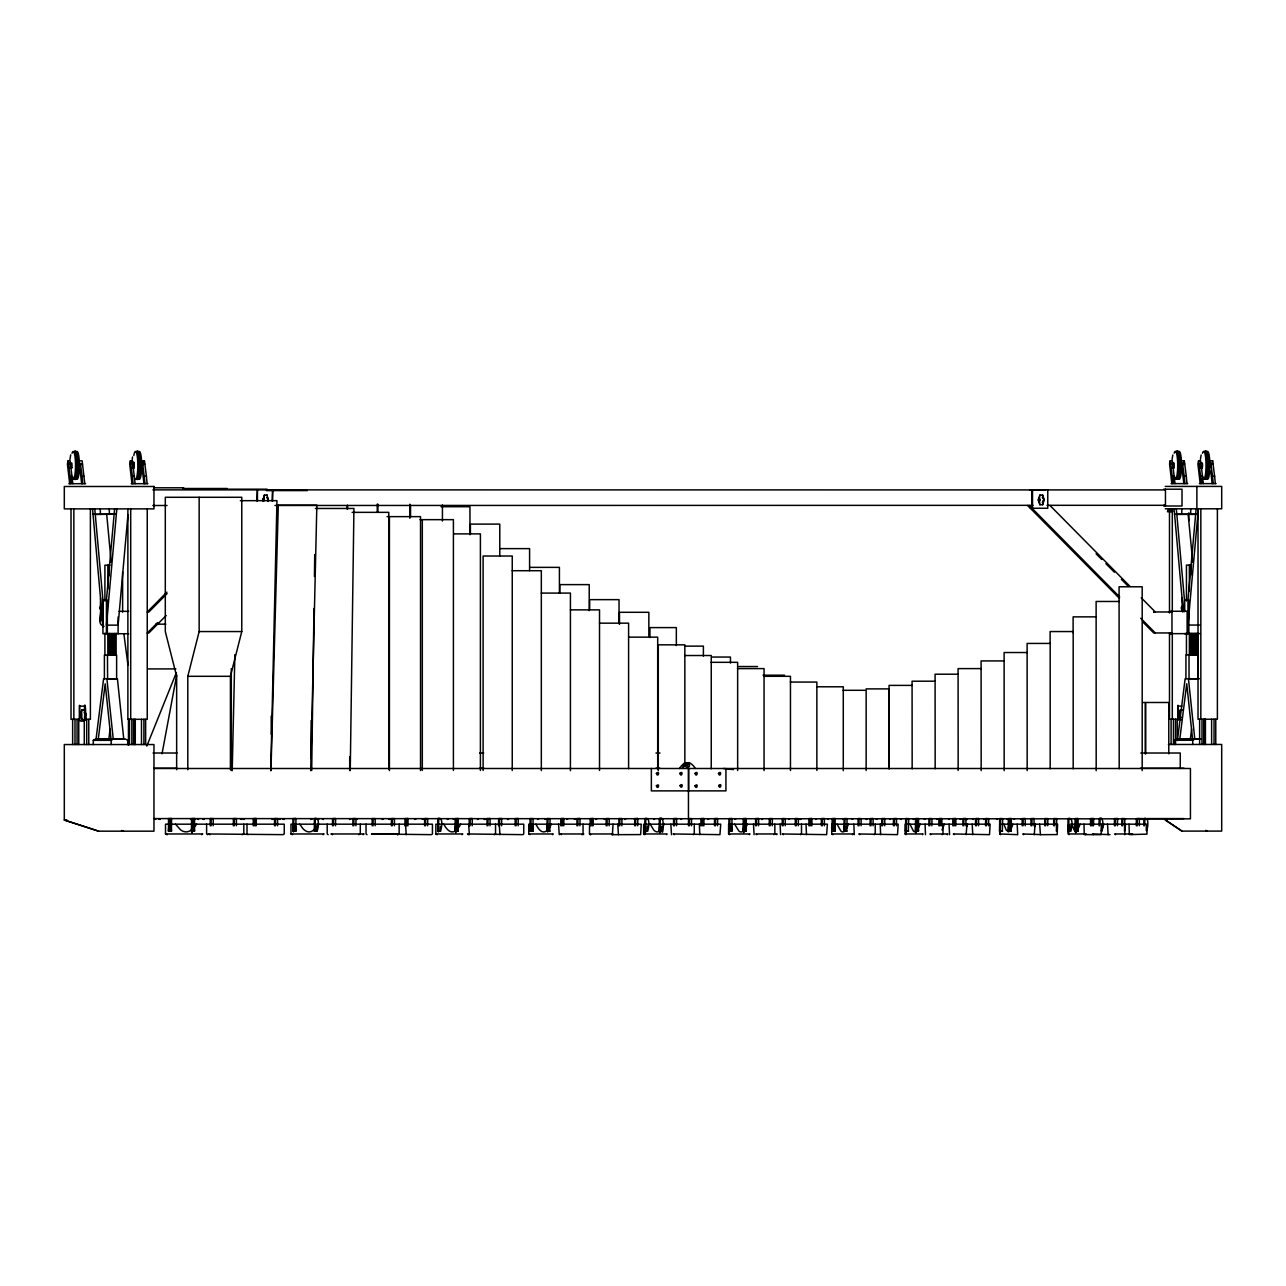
<?xml version="1.0" encoding="UTF-8"?>
<svg xmlns="http://www.w3.org/2000/svg" width="1286" height="1286" viewBox="0 0 1286 1286"><rect width="100%" height="100%" fill="white"/><g stroke="black" fill="none" stroke-linecap="round" stroke-linejoin="round"><path stroke-width="1.5" d="M1167.913 511.603C1165.904 508.838 1174.279 508.838 1172.269 511.603M1169.521 511.603L1169.521 510.204M1170.549 511.603L1170.549 510.204M171.456 831.174L168.45 831.158L168.546 818.571L169.479 818.571L171.552 818.587L171.456 831.174L171.038 825.58L170.524 831.174L170.62 818.587L171.536 818.587M169.479 818.571L169.382 831.158L168.948 825.564L168.45 831.158M194.491 831.174L191.485 831.158L191.582 818.571L192.514 818.571L194.604 818.587L194.491 831.174L194.073 825.58L193.559 831.174L193.656 818.587L194.572 818.587M192.514 818.571C191.421 854.049 192.948 809.071 191.485 831.158M210.181 825.773L210.229 818.571L211.161 818.571L213.251 818.587L213.187 825.773M211.113 825.757L211.161 818.571M233.361 825.773L233.409 818.571L234.357 818.571L236.431 818.587L236.367 825.773M234.293 825.757L234.357 818.571M253.229 825.773L253.294 818.571L254.226 818.571L256.3 818.587L256.252 825.773M254.162 825.757L254.226 818.571M255.303 825.789L255.367 818.587L256.284 818.587M274.529 825.773L274.593 818.571L275.526 818.571L277.599 818.587L277.551 825.773M275.461 825.757L275.526 818.571M295.844 831.174L292.822 831.158L292.935 818.571L295.941 818.587L295.844 831.174L295.426 825.58L294.912 831.174M293.867 818.571C292.87 851.525 294.237 810.566 292.822 831.158M316.404 831.174L314.331 831.158L314.427 818.571C322.545 815.71 315.536 840.626 317.015 825.773M317.337 831.174L314.99 831.158L314.893 825.612L314.331 831.158M315.359 818.571L314.99 831.158M332.511 825.773L332.56 818.571L333.508 818.571L335.582 818.587L335.517 825.773M333.444 825.757L333.508 818.571M352.878 825.773L352.943 818.571L353.875 818.571L355.949 818.587L355.9 825.773M353.827 825.757L353.875 818.571M372.152 825.773L372.201 818.571L373.149 818.571L375.223 818.587L375.158 825.773M373.085 825.757L373.149 818.571M391.394 825.773L391.458 818.571L392.391 818.571L394.464 818.587L394.416 825.773M392.326 825.757L392.391 818.571M404.945 825.773L405.01 818.571L405.942 818.571L408.032 818.587L407.967 825.773M405.894 825.757L405.942 818.571M407.035 825.789L407.083 818.587L408 818.587M424.605 825.773L424.653 818.571L425.586 818.571L427.675 818.587L427.611 825.773M425.537 825.757L425.586 818.571M440.728 831.174L437.722 831.158L437.819 818.571C445.953 815.131 438.815 840.771 440.471 826.271M438.751 818.571C437.754 851.525 439.121 810.566 437.722 831.158M458.121 831.174L455.099 831.158L455.196 818.571L456.144 818.571L458.218 818.587L458.121 831.174L457.687 825.58L457.173 831.174L457.286 818.587L458.186 818.587M456.144 818.571C455.035 854.049 456.578 809.071 455.099 831.158M469.197 825.773L469.245 818.571L470.194 818.571L472.267 818.587L472.203 825.773M470.129 825.757L470.194 818.571M487.024 825.773L487.072 818.571L488.005 818.571L490.095 818.587L490.03 825.773M487.957 825.757L488.005 818.571M498.582 825.773L498.646 818.571L499.579 818.571L501.653 818.587L501.604 825.773M499.515 825.757L499.579 818.571M515.172 825.773L515.236 818.571L516.168 818.571L518.242 818.587L518.194 825.773M516.12 825.757L516.168 818.571M532.999 831.174L529.977 831.158L530.073 818.571L533.095 818.587L532.999 831.174L532.565 825.58L532.05 831.174L532.115 823.988M531.022 818.571L530.909 831.158L530.491 825.564L529.977 831.158M550.022 831.174L547 831.158L547.113 818.571L550.119 818.587L549.749 831.174M548.045 818.571C547.048 851.525 548.415 810.566 547 831.158M549.765 827.67L549.765 826.609M560.776 825.773L560.841 818.571L561.773 818.571L563.847 818.587L563.798 825.773M561.709 825.757L561.773 818.571M562.85 825.789L562.914 818.587L563.815 818.587M576.932 825.773L576.996 818.571L577.928 818.571L580.002 818.587L579.954 825.773M577.864 825.757L577.928 818.571M590.161 825.773L590.226 818.571L591.158 818.571L593.232 818.587L593.184 825.773M591.094 825.757L591.158 818.571M592.235 825.789L592.299 818.587L593.216 818.587M606.156 825.773L606.204 818.571L607.137 818.571L609.226 818.587L609.162 825.773M607.088 825.757L607.137 818.571M618.871 825.773L618.92 818.571L619.868 818.571L621.942 818.587L621.877 825.773M619.804 825.757L619.868 818.571M634.689 825.773L634.754 818.571L635.686 818.571L637.776 818.587L637.711 825.773M635.638 825.757L635.686 818.571M647.806 831.174L644.8 831.158L644.897 818.571C653.047 815.42 645.926 840.755 647.517 825.982M645.829 818.571C644.72 854.049 646.263 809.071 644.8 831.158M662.242 831.174L659.22 831.158L659.316 818.571C666.389 813.733 661.888 844.902 661.647 826.271M660.265 818.571C659.155 854.049 660.699 809.071 659.22 831.158M673.543 825.773L673.607 818.571L674.539 818.571L676.613 818.587L676.565 825.773M674.475 825.757L674.539 818.571M688.476 825.773L688.54 818.571L689.473 818.571L691.546 818.587L691.498 825.773M689.425 825.757L689.473 818.571M700.886 825.773L700.934 818.571L701.867 818.571L703.956 818.587L703.892 825.773M701.818 825.757L701.867 818.571M702.96 825.789L703.024 818.587L703.924 818.587M714.518 825.773L714.582 818.571L715.514 818.571L717.588 818.587L717.54 825.773M715.45 825.757L715.514 818.571M731.879 831.174L728.857 831.158L728.953 818.571L731.975 818.587L731.879 831.174L731.445 825.58L730.93 831.174M729.901 818.571C728.905 851.525 730.271 810.566 728.857 831.158M746.201 831.174L743.179 831.158L743.292 818.571L744.224 818.571L746.298 818.587L746.201 831.174L745.784 825.58L745.269 831.174L745.366 818.587L746.266 818.587M744.224 818.571C743.035 853.824 744.739 809.007 743.179 831.158A98.733 16.477 -90 0 1 738.871 831.013L734.627 824.181M755.557 825.773L755.605 818.571L756.554 818.571L758.627 818.587L758.563 825.773M756.49 825.757L756.554 818.571M769.269 825.773L769.317 818.571L770.266 818.571L772.339 818.587L772.275 825.773M770.201 825.757L770.266 818.571M782.21 825.773L782.274 818.571L783.206 818.571L785.28 818.587L785.232 825.773M783.142 825.757L783.206 818.571M795.311 825.773L795.359 818.571L796.291 818.571L798.381 818.587L798.317 825.773M796.243 825.757L796.291 818.571M808.862 825.773L808.926 818.571L809.858 818.571L811.932 818.587L811.884 825.773M809.794 825.757L809.858 818.571M810.936 825.789L811 818.587L811.916 818.587M821.336 825.773L821.4 818.571L822.333 818.571L824.406 818.587L824.358 825.773M822.284 825.757L822.333 818.571M835.08 831.174L832.058 831.158L832.155 818.571L833.087 818.571L835.177 818.587L835.08 831.174L834.646 825.58L834.132 831.174L834.228 818.587L835.144 818.587M833.087 818.571L832.99 831.158L832.572 825.564L832.058 831.158M847.008 831.174L844.002 831.158L844.098 818.571L847.12 818.587L846.735 831.174M845.031 818.571L844.645 831.158A78.269 13.053 90 0 1 840.851 831.013L837.073 824.181M858.067 825.773L858.132 818.571L859.064 818.571L861.138 818.587L861.09 825.773M859 825.757L859.064 818.571M870.075 825.773L870.14 818.571L871.072 818.571L873.146 818.587L873.098 825.773M871.008 825.757L871.072 818.571M881.714 825.773L881.778 818.571L882.71 818.571L884.784 818.587L884.736 825.773M882.646 825.757L882.71 818.571M893.448 825.773L893.497 818.571L894.445 818.571L896.519 818.587L896.455 825.773M894.381 825.757L894.445 818.571M908.607 831.174L905.585 831.158L905.698 818.571L908.704 818.587L908.334 831.174M906.63 818.571C905.521 854.049 907.064 809.071 905.585 831.158M918.445 831.174L915.439 831.158L915.536 818.571L918.542 818.587L918.445 831.174L918.075 825.628L917.513 831.174M916.468 818.571C915.359 854.049 916.902 809.071 915.439 831.158M917.561 825.789L917.609 818.587L918.525 818.587M928.878 825.773L928.926 818.571L929.858 818.571L931.948 818.587L931.884 825.773M929.81 825.757L929.858 818.571M938.844 825.773L938.909 818.571L939.841 818.571L941.915 818.587L941.866 825.773M939.777 825.757L939.841 818.571M940.918 825.789L940.982 818.587L941.882 818.587M952.797 825.773L952.846 818.571L953.778 818.571L955.868 818.587L955.803 825.773M953.73 825.757L953.778 818.571M954.871 825.789L954.935 818.587L955.836 818.587M962.876 825.773L962.941 818.571L963.873 818.571L965.947 818.587L965.899 825.773M963.809 825.757L963.873 818.571M975.544 825.773L975.592 818.571L976.54 818.571L978.614 818.587L978.55 825.773M976.476 825.757L976.54 818.571M985.574 825.773L985.639 818.571L986.571 818.571L988.645 818.587L988.596 825.773M986.507 825.757L986.571 818.571M1002.598 831.174L999.576 831.158L999.688 818.571L1002.694 818.587L1002.308 831.174M1000.621 818.571C999.431 853.824 1001.135 809.007 999.576 831.158M1011.246 831.174L1008.24 831.158L1008.337 818.571L1009.269 818.571L1011.343 818.587L1011.246 831.174L1010.876 825.628L1010.314 831.174L1010.41 818.587L1011.326 818.587M1009.269 818.571L1009.172 831.158L1008.754 825.564L1008.24 831.158M1022.177 825.773L1022.241 818.571L1023.174 818.571L1025.247 818.587L1025.199 825.773M1023.109 825.757L1023.174 818.571M1030.97 825.773L1031.034 818.571L1031.967 818.571L1034.057 818.587L1033.992 825.773M1031.919 825.757L1031.967 818.571M1044.73 825.773L1044.795 818.571L1045.727 818.571L1047.801 818.587L1047.752 825.773M1045.663 825.757L1045.727 818.571M1053.684 825.773L1053.732 818.571L1056.754 818.587L1056.369 831.174M1054.616 825.757L1054.665 818.571M1070.949 831.174L1067.927 831.158L1068.023 818.571C1076.141 815.71 1069.132 840.626 1070.611 825.773M1068.955 818.571C1067.862 854.049 1069.405 809.071 1067.927 831.158M1078.006 831.174L1075 831.158L1075.096 818.571L1078.118 818.587L1078.006 831.174L1077.636 825.628L1077.363 831.174L1076.125 831.881L1074.083 829.936L1072.09 824.181M1076.028 818.571C1074.935 854.049 1076.478 809.071 1075 831.158M1090.528 825.773L1090.576 818.571L1091.509 818.571L1093.598 818.587L1093.534 825.773M1091.46 825.757L1091.509 818.571M1092.602 825.789L1092.65 818.587L1093.566 818.587M1099.08 825.773L1099.128 818.571C1106.426 814.07 1100.655 842.459 1101.459 826.271M1100.012 825.757L1100.077 818.571M1114.448 825.773L1114.496 818.571L1115.428 818.571L1117.518 818.587L1117.454 825.773M1115.38 825.757L1115.428 818.571M1121.778 825.773L1121.826 818.571L1124.848 818.587L1124.462 831.174M1122.71 825.757L1122.774 818.571M1136.31 825.773L1136.374 818.571L1143.27 818.587M1137.242 825.757L1137.306 818.571M1139.332 825.773L1139.38 818.587L1138.448 818.587M1143.801 825.773L1143.865 818.571C1152.015 815.42 1144.894 840.755 1146.485 825.982M1144.749 825.757L1144.797 818.571M311.694 770.555L313.977 608.503M314.427 576.498L314.732 554.491M350.258 770.555L353.939 508.468L315.375 508.468M132.908 466.111L132.86 463.989L130.802 463.989M232.219 770.587L234.872 654.622M270.783 770.587L276.956 500.672L240.321 500.672M310.698 770.652L316.854 505.189L276.635 505.189M270.96 770.652L278.306 505.189M100.597 597.845L100.356 606.365L102.928 625.334M1182.139 597.765L1182.461 611.847M100.903 605.513L100.051 621.058L100.983 609.918M1182.123 611.268L1182.445 605.433M84.699 719.324L84.699 720.353M114.599 508.886L106.433 600.16L106.433 633.725M116.833 508.886L106.433 625.141L118.103 625.141L127.957 514.786M1196.141 508.806L1187.975 600.08L1187.975 633.644M1198.375 508.806L1187.975 625.06L1199.645 625.06M1014.702 818.764L1013.609 818.764M96.064 738.952L103.587 678.815L117.428 678.815M110.066 729.21L108.844 739.064L98.299 738.952L105.195 683.83L110.998 738.952M1177.606 738.871L1185.129 678.735L1198.97 678.735L1189.132 678.735M1191.608 729.13L1190.386 738.984L1179.841 738.871L1186.737 683.75L1192.54 738.871M69.894 459.6L70.714 454.858M132.201 459.6L132.538 456.98M268.244 500.592L268.244 499.193M1043.718 499.209L1042.528 504.707M1172.06 459.504L1172.816 455.019M1200.401 459.504L1201.156 455.019M79.7 720.273L79.539 705.323L79.394 719.308L71.019 719.308L71.019 508.886M109.085 566.499L109.214 565.647M109.085 569.585L109.214 568.734M109.085 572.672L109.214 571.82M109.085 575.758L109.214 565.181M109.214 633.5L109.085 634.352L114.631 634.352L114.743 633.5L109.214 633.5L109.214 655.04M1190.627 566.419L1190.756 565.567M1190.627 569.505L1190.756 568.653M1190.627 572.591L1190.756 571.74M1190.627 575.678L1190.756 565.101M1190.756 633.419L1190.627 634.271L1196.173 634.271L1196.285 633.419L1190.756 633.419L1190.756 654.96M1149.17 818.78L1148.35 819.471M1172.671 818.764L1171.867 819.471M1125.62 818.764L1124.784 819.471M1078.552 818.764L1077.716 819.471M1102.198 818.764L1101.363 819.471M1031.726 818.764L1030.874 819.471M1008.063 818.764L1007.211 819.471M961.124 818.764L960.256 819.471M984.658 818.764L983.79 819.471M914.169 818.764L913.285 819.471M937.59 818.764L936.722 819.471M890.812 818.716L889.928 819.407M867.102 818.764L866.217 819.471M162.02 753.821L176.761 674.845M843.68 818.764L842.652 819.471M816.674 818.764L815.645 819.471M762.775 818.764L761.73 819.471M789.668 818.764L788.623 819.471M708.859 818.764L707.798 819.471M735.881 818.764L734.82 819.471M681.853 818.764L680.792 819.471M195.954 818.764L194.861 819.471M625.848 818.764L624.691 819.471M654.944 818.764L653.802 819.471M72.82 483.697L70.151 460.838L68.094 460.838L67.402 463.989L69.685 483.697M71.196 463.41C72.321 460.613 72.321 470.178 71.196 467.365M135.126 483.697L132.458 460.838L130.384 460.838L129.693 463.989L131.992 483.697M131.767 463.989L132.458 460.838M132.12 463.41L132.458 462.59L132.796 463.41M79.185 719.324C78.8 722.957 89.297 720.899 85.23 716.141M134.082 467.815C133.374 453.749 134.532 470.612 132.699 467.815M143.743 463.989L144.434 460.838L142.36 460.838L145.029 483.697M596.865 818.764L595.707 819.471M1175.002 483.616L1172.334 460.758L1170.26 460.758L1169.569 463.908L1171.851 483.616M1173.379 463.33C1174.504 460.533 1174.504 470.097 1173.379 467.284M1183.602 463.908L1184.293 460.758L1182.236 460.758M1203.326 483.616L1200.658 460.758L1198.584 460.758L1197.893 463.908L1200.192 483.616M1201.703 463.33C1202.828 460.533 1202.828 470.097 1201.703 467.284M1211.942 463.908L1212.634 460.758L1210.56 460.758M567.882 818.764L566.708 819.471M538.77 818.764L537.564 819.471M478.649 818.764L477.427 819.471M448.653 818.764L447.319 819.471M416.134 818.764L414.799 819.471M187.804 769.719L187.804 676.307L199.153 631.555L199.153 497.28M230.419 769.719L230.419 676.307L241.768 631.555L241.768 497.28L165.299 497.28L165.299 631.555L176.648 676.307L176.648 769.719M383.533 818.764L382.183 819.471M1124.977 826.528L1125.572 824.181M84.796 709.968L81.79 709.968L80.52 714.775L81.79 719.565L84.796 719.565L86.066 714.775L84.555 709.968M80.745 714.775L82.031 709.968M84.555 719.565C87.464 711.158 83.188 691.82 84.908 719.308M264.53 495.094L263.1 500.592M263.598 498.534L263.598 501.235M267.97 501.235L267.054 495.094M1043.685 498.55L1042.753 495.11L1039.763 495.11L1038.477 499.9L1039.763 504.707L1042.753 504.707L1044.039 499.9L1042.528 495.11M1043.444 501.251L1043.798 499.9M1183.007 709.888L1180.259 709.888L1178.973 714.694L1180.484 719.485M263.743 497.184L264.289 495.094L267.295 495.094M1040.004 495.11L1038.718 499.9L1040.004 504.707M1180.484 709.888L1179.214 714.694L1179.937 717.379M1103.902 824.181L1101.346 831.013M1080.176 824.181L1077.073 831.174L1077.17 818.587L1078.086 818.587M351.191 818.764L349.583 819.471M312.45 818.764L310.842 819.471M1034.86 826.528L1035.568 824.181M273.709 818.764L272.085 819.471M1012.95 824.181L1010.716 829.936L1008.449 831.881L1006.166 829.936L1003.932 824.181M966.847 826.528L967.635 824.181M944.422 824.181L941.979 829.936M920.246 824.181L916.854 831.013A63.721 10.626 90 0 1 913.365 831.013L909.958 824.181M848.487 824.181L846.622 828.441M146.781 746.105L176.391 672.594M1200.417 462.896L1200.995 463.33M1177.638 719.244L1178.137 720.289L1177.992 705.242L1177.863 719.228L1169.488 719.228L1169.488 633.05M80.873 713.425L82.031 719.565M85.471 716.125L85.471 713.425M263.373 498.534L263.373 501.235M263.63 499.531L264.273 498.679M1038.831 498.55L1038.831 501.251M1039.715 499.209L1039.715 500.608M1179.326 713.344L1179.326 716.029M747.455 824.181L745.366 828.441M664.251 824.181L661.968 828.441M316.903 826.528L318.414 824.181M196.662 824.181L193.189 828.441M1179.953 713.698L1179.953 715.675M275.927 818.957L274.995 819.471M845.674 829.936L844.709 831.013L844.564 825.612L844.002 831.158M106.706 514.416L111.207 562.303M166.891 592.155L147.231 612.04L148.806 612.04L167.084 593.569M166.183 615.512L148.806 633.017L147.231 633.017L157.567 622.601M743.212 831.013L744.289 829.936M192.257 818.957L190.505 819.471M679.555 768.498A15.496 14.757 90 0 1 683.766 763.755L684.811 763.048A2.91 2.781 -90 0 1 687.592 763.048L688.123 763.386M681.982 768.498A15.496 14.757 90 0 1 686.21 763.755L687.254 763.048A2.91 2.781 -90 0 1 690.035 763.048L691.08 763.755A15.496 14.757 -90 0 1 695.308 768.498M70.039 462.687L70.489 463.41M70.151 468.184L71.662 468.088M1172.205 462.606L1172.655 463.33M81.774 713.553L81.774 715.98M1039.747 498.695L1039.747 501.122M683.766 763.755L684.811 763.048M686.21 763.755L687.254 763.048M93.299 744.546L93.299 740.35L95.727 738.952L125.305 738.952L127.716 740.35L127.716 744.546M93.299 740.35L111.175 740.35L113.586 738.952M1174.841 744.465L1174.841 740.27L1177.269 738.871L1200.995 738.871M1174.841 740.27L1192.717 740.27L1195.128 738.871M1017.242 834.646L999.72 833.971L999.72 824.181M1039.667 824.181L1040.422 834.582L1022.772 833.971L1023.608 834.678M1110.027 834.646L1092.521 833.971L1093.341 834.678M1188.151 514.4L1192.749 562.207M776.712 834.646L777.162 833.971L755.782 833.971L756.827 834.678M666.598 834.646L667.096 833.971L643.643 833.971L643.643 824.181L720.723 824.181L719.951 834.646L673.221 833.971L674.282 834.678M922.544 834.678L923.059 833.971L905.135 833.971L905.135 824.181L990.14 824.181L989.497 834.646L953.328 833.971L954.18 834.678M947.3 834.678L947.83 833.971L929.907 833.971L930.759 834.678M965.882 819.471L967.088 819.471M1040.149 834.678L1057.172 834.582L1057.59 824.181L1001.714 824.181M1085.657 834.678L1086.204 833.971L1068.28 833.971L1068.28 830.065M1132.05 834.678L1132.612 833.971L1114.689 833.971L1115.509 834.678M749.384 834.678L749.979 833.971L728.599 833.971L728.599 824.181L827.396 824.181L826.641 834.646L782.354 833.971L783.383 834.678M852.457 834.678L853.084 833.971L831.72 833.971L831.72 824.181L898.175 824.181L897.515 834.646L858.823 833.971L859.707 834.678M583.121 834.678L583.764 833.971L560.326 833.971L561.484 834.678M552.546 834.678L553.221 833.971L528.755 833.971L528.755 824.181L641.232 824.181L640.653 834.582L611.879 834.678M508.034 819.471L508.742 818.764L507.52 819.471M397.695 834.678L398.435 833.971L371.509 833.971L431.437 834.646L432.434 833.971L432.434 824.181L290.974 824.181L290.974 833.971L292.565 834.678M462.044 834.678L462.783 833.971L435.858 833.971L435.858 824.181L523.74 824.181L523.74 833.971L522.839 834.646L467.461 833.971L468.683 834.678M1124.655 834.678L1125.475 824.181M1034.249 834.678L1035.101 824.181M942.14 834.678L943.008 833.971L943.008 824.181M966.124 834.678L966.976 824.181M323.107 834.678L324.056 833.971L290.974 833.971M363.102 834.678L364.067 833.971L330.968 833.971L332.544 834.678M874.207 834.678L875.219 833.971L875.219 824.181M773.818 834.678L774.847 833.971L774.847 824.181M800.471 834.678L801.5 833.971L801.5 824.181M201.645 834.678L202.706 833.971L165.508 833.971L165.508 824.181L284.254 824.181L284.254 833.971L282.936 834.646L208.187 833.971L209.956 834.678M693.138 834.678L694.279 833.971L694.279 824.181M272.118 500.913L272.648 489.87L272.664 500.913M581.851 834.678L583.056 833.971L583.056 824.181M494.21 834.678L495.544 833.971L495.544 824.181M358.698 834.678L360.289 833.971L360.289 824.181M397.551 834.678L399.142 833.971L399.142 824.181M242.025 834.678L243.81 833.971L243.81 824.181M98.572 831.174L153.966 831.174L153.966 744.546L64.3 744.546L64.3 820.082L98.62 831.174L64.3 819.986L66.936 819.986M1166.563 819.905L1165.245 819.905L1181.995 831.094L1221.7 831.094L1221.7 744.465L1168.395 744.465M295.008 818.587L295.909 818.587M334.649 818.587L335.55 818.587M471.335 818.587L472.235 818.587M489.146 818.587L490.062 818.587M500.72 818.587L501.636 818.587M517.31 818.587L518.226 818.587M579.07 818.587L579.97 818.587M636.827 818.587L637.743 818.587M661.406 818.587L662.306 818.587M675.68 818.587L676.581 818.587M716.656 818.587L717.572 818.587M731.043 818.587L731.943 818.587M757.695 818.587L758.595 818.587M823.474 818.587L824.39 818.587M872.213 818.587L873.13 818.587M883.852 818.587L884.768 818.587M895.586 818.587L896.487 818.587M965.014 818.587L965.931 818.587M977.682 818.587L978.582 818.587M1024.315 818.587L1025.231 818.587M1033.108 818.587L1034.024 818.587M1101.218 818.587L1102.118 818.587M1116.586 818.587L1117.486 818.587M80.053 460.838L82.127 460.838L84.796 483.697M68.496 463.989L70.569 463.989L70.392 467.815L71.775 467.815M82.529 463.989L80.471 463.989L80.536 465.387M144.836 463.989L142.778 463.989L142.842 465.387M1170.662 463.908L1172.736 463.908L1172.559 467.734L1173.941 467.734M1184.711 463.908L1182.638 463.908L1182.702 465.307M1199.002 463.908L1201.06 463.908L1200.899 467.734L1202.281 467.734M1213.036 463.908L1210.978 463.908L1211.042 465.307M132.587 468.088L133.953 468.088M1173.829 468.008L1172.205 468.008M1202.153 468.008L1200.417 467.734M68.094 460.838L70.087 476.318L72.145 476.318M80.391 463.41L82.063 476.318L84.12 476.318M130.384 460.838L132.394 476.318L134.451 476.318M144.37 476.318L146.427 476.318L147.102 483.697M1170.26 460.758L1172.253 476.238L1174.327 476.238M1182.461 462.896L1184.229 476.238L1186.303 476.238L1186.978 483.616M1198.584 460.758L1200.594 476.238L1202.651 476.238M1210.801 462.896L1212.569 476.238L1214.627 476.238L1215.302 483.616M1171.064 483.616L1187.766 483.616M1199.388 483.616L1216.106 483.616M68.881 483.697L85.599 483.697M131.188 483.697L147.906 483.697M1165.245 486.413L1221.7 486.413L1221.7 508.806L1165.245 508.806M153.902 487.796L183.689 487.796M183.046 488.503L227.3 488.503M214.875 489.194L267.134 489.194M1163.701 489.21L1182.011 489.21L1182.011 506.009L1163.701 506.009M152.921 489.87L1165.341 489.918M1029.829 489.853L1045.614 489.853M266.395 490.593L307.322 490.593M1163.814 505.302L1165.341 505.302L1047.013 505.318M152.841 505.511L167.051 505.494M274.931 505.478L1032.979 505.334M441.066 506.716L469.953 506.716L469.953 534.767M1030.359 508.259L1047.768 508.259L1047.768 489.853M1167.431 511.603L1172.752 511.603M352.139 512.342L388.774 512.342L388.774 768.915M95.277 514.48L114.968 514.143M1174.568 514.175L1197.893 514.175M93.026 514.255L116.351 514.255M1196.559 514.4L1177.14 514.4M387.086 516.634L420.522 516.634L420.522 770.587M419.992 519.657L453.411 519.657L453.411 770.443M454.151 533.883L480.401 533.883L480.401 770.475M500.222 548.624L529.591 548.624L529.591 570.663M1191.511 565.101L1186.448 565.101L1186.448 601.044M109.969 565.181L104.905 565.181L104.905 601.125M530.025 567.367L559.41 567.367L559.41 593.344M512.198 570.711L541.326 570.711L541.326 770.603M541.293 593.087L570.421 593.087L570.421 770.668M1119.19 601.478L1096.122 601.478L1096.186 770.635M570.389 609.869L599.517 609.869L599.517 770.427M119.116 611.348L128.68 611.348M1170.147 611.268L1187.123 611.268L1187.139 633.644L1170.147 633.644L1171.964 633.644L1171.964 611.268M1170.26 611.975L1171.835 611.975L1153.719 611.975L1155.294 611.975L1141.245 597.765M1096.186 616.862L1073.119 616.862L1073.119 632.841M599.469 623.163L628.597 623.163L628.597 768.706M155.895 624.16L165.814 624.16M199.153 631.555L241.768 631.555M1171.851 632.953L1153.719 632.953L1143.383 622.537M1184.47 633.644L1199.645 633.644M128.68 633.725L102.928 633.725L102.928 600.16L94.778 508.886M628.565 637.149L657.693 637.149L657.693 768.706M1050.18 768.787L1050.18 643.434L1027.112 643.434L1027.176 770.555M684.859 646.135L703.394 646.135L703.394 656.069M1027.176 652.532L1004.109 652.532L1004.173 770.668M684.682 655.522L711.254 655.522L711.254 768.819M711.914 657.05L730.464 657.05L730.464 663.046M1004.173 660.924L981.089 660.924L981.17 770.587M711.094 662.322L737.65 662.322L737.65 770.507M738.968 666.55L757.518 666.55M737.505 668.607L764.061 668.607L764.061 770.587M981.17 668.607L958.086 668.607L958.166 770.459M148.083 668.913L175.877 668.913M958.166 674.202L935.083 674.202L935.163 768.771M763.064 675.198L784.573 675.198M187.804 676.307L230.419 676.307M763.9 676.307L790.456 676.307L790.456 770.491M935.163 681.194L912.079 681.194L912.16 768.851M790.311 682.078L816.867 682.078L816.867 770.427M912.16 685.39L889.076 685.39L889.076 768.851M816.706 686.788L843.278 686.788L843.278 770.652M866.073 688.894L889.156 688.894L889.156 768.69M843.069 690.293L866.153 690.293L866.153 770.475M1142.9 702.494L1145.215 702.494L1145.215 753.821M79.716 706.159L85.23 706.159M1178.169 706.078L1181.85 706.078M1180.259 719.485L1181.866 719.485M153.05 753.017L177.098 753.017M479.646 753.017L483.729 753.017M655.973 753.017L659.991 753.017M1140.795 753.017L1180.259 753.017L1180.259 768.498M154.047 768.24L176.729 768.24M479.903 768.24L483.922 768.24M655.973 768.24L659.991 768.24M1140.425 768.24L1184.004 768.24M154.224 768.498L1190.434 768.498L1190.434 818.844L154.047 818.587M1147.144 818.587L1184.004 818.587M1070.273 824.181L1146.983 824.181L1146.951 834.148L1129.333 834.582L1129.044 824.181M1008.931 826.962L1011.005 826.978M1008.545 826.962L1010.635 826.978M1008.545 827.654L1011.005 827.67M832.363 826.962L834.823 826.978M832.363 827.654L834.823 827.67M530.298 826.962L532.742 826.978M530.282 827.654L532.742 827.67M168.755 826.962L171.215 826.978M168.755 827.654L171.199 827.67M1200.047 738.92L1194.774 738.871L1188.441 678.735M160.155 819.471L158.355 818.764M167.293 834.678L165.508 833.971M204.04 819.471L202.416 818.764M284.013 819.471L282.422 818.764M244.147 819.471L242.54 818.764M1165.245 819.905L1181.834 831.094M389.803 819.471L388.468 818.764M357.09 819.471L355.579 819.118M323.429 819.471L322.095 818.764M437.192 834.678L435.858 833.971M454.119 819.471L452.897 818.764M423.126 819.471L421.888 818.764M485.224 819.471L484.002 818.764L484.709 819.471M529.945 834.678L528.755 833.971M515.895 819.471L514.721 818.764M605.031 819.471L603.873 818.764M575.196 819.471L574.038 818.764M545.811 819.471L544.637 818.764M644.784 834.678L643.643 833.971M590.612 834.678L589.454 833.971L589.583 824.181M198.591 819.471L197.497 818.764M155.799 819.471L154.706 818.764M248.102 834.678L247.008 833.971L247.008 824.181M662.74 819.471L661.695 818.764M634.995 819.471L633.934 818.764M207.673 834.678L206.612 833.971L206.612 824.181M729.644 834.678L728.599 833.971M800.824 819.471L799.796 818.764M832.733 834.678L831.72 833.971M318.735 819.471L317.771 818.764M279.994 819.471L279.03 818.764M367.008 834.678L366.044 833.971L366.044 824.181M241.238 819.471L240.289 818.764M328.139 834.678L327.191 833.971L327.191 824.181M828.313 819.471L827.428 818.764M876.827 819.471L875.959 818.764M852.682 819.407L851.798 818.716M949.181 819.471L948.329 818.764M924.843 819.471L923.991 818.764M901.052 819.471L900.184 818.764M906.003 834.678L905.135 833.971M723.488 768.498L733.438 769.575M997.438 819.471L996.602 818.764M973.229 819.471L972.377 818.764M1000.556 834.678L999.72 833.971M1021.647 819.471L1020.811 818.764M1118.081 819.471L1117.261 818.78M1093.856 819.471L1093.036 818.764M1069.116 834.678L1068.28 833.971M1141.984 819.471L1141.18 818.764M469.358 834.678L468.618 824.181M406.247 834.678L405.508 824.181M559.249 834.678L558.574 824.181M671.501 834.678L670.842 824.181M499.933 834.678L499.273 824.181M618.437 834.678L617.778 824.181M590.065 834.646L589.583 833.971L612.892 833.971L612.409 834.646L613.036 824.181M854.306 834.646L853.84 824.181M806.483 834.646L806.033 824.181M780.57 834.646L780.12 824.181M754.078 834.678L753.483 824.181M699.793 834.646L699.343 824.181M1108.098 834.678L1107.551 824.181M1017.708 834.678L1017.178 824.181M972.73 834.678L972.216 824.181M949.566 834.678L949.052 824.181M925.47 834.646L925.084 824.181M880.605 834.646L880.235 824.181M109.519 514.48L109.197 508.886M100.421 514.416L100.276 508.886M687.19 764.543L685.518 764.318L684.859 765.958M1155.31 632.953L1140.746 618.277M1096.09 553.752L1101.716 559.426M1105.928 563.686L1114.367 572.206M1121.392 579.311L1128.417 586.416M1119.479 598.408L1027.562 505.462M1049.971 505.462L1130.024 586.416M1119.688 596.977L1029.234 505.462M175.459 824.181L180.699 829.936A254.226 43.563 90 0 0 191.421 829.936M299.734 824.181L302.789 828.441A208.139 34.722 -90 0 0 313.8 829.936M650.234 824.181L653.69 829.936A118.135 19.708 90 0 0 660.795 829.952M267.617 497.184L268.34 499.884M1190.627 567.287L1190.756 568.187M1190.627 570.373L1190.756 571.273M1190.627 573.46L1190.756 574.36M123.89 633.885L127.941 665.023M109.085 567.367L109.214 568.267M109.085 570.454L109.214 571.354M109.085 573.54L109.214 574.44M1212.634 460.758L1214.627 476.238M1210.737 471.158L1212.168 483.616M1184.293 460.758L1186.303 476.238M1182.155 469.229L1183.827 483.616M144.434 460.838L146.427 476.318M142.28 469.31L143.968 483.697M79.973 469.31L81.661 483.697M106.899 678.815L113.232 738.952L123.761 739.064L117.428 678.928L107.59 678.815L107.477 655.04M1212.569 476.238L1213.228 483.616M1201.831 478.922L1202.105 482.057M1200.594 476.238L1201.269 483.616M1184.229 476.238L1184.904 483.616M1173.491 478.922L1173.78 482.057M1172.253 476.238L1172.928 483.616M132.394 476.318L133.069 483.697M82.063 476.318L82.722 483.697M71.325 479.003L71.614 482.137M70.087 476.318L70.762 483.697M1176.32 508.806L1184.47 600.08L1184.535 611.493M1174.086 508.806L1183.281 611.798M92.544 508.886L103.073 626.796L102.928 600.16L107.333 600.16L107.333 633.725M257.441 500.913L257.409 489.87L256.895 500.913M1032.513 489.853L1032.513 508.259M1031.967 489.853L1031.983 508.259M1217.392 508.806L1217.392 719.228L1198.022 719.228L1198.022 508.806M1215.768 719.228L1215.768 744.465M1214.048 719.228L1214.048 744.465M1211.621 719.228L1211.621 744.465M1205.416 719.228L1205.416 744.465M1204.741 719.228L1204.741 744.465M1203.712 719.228L1203.712 744.465M1201.992 719.228L1201.992 744.465M1200.835 508.806L1200.835 719.228M1199.629 719.228L1199.629 744.465M1198.166 678.735L1198.166 654.96L1185.933 654.96L1185.933 678.735M1197.668 632.985L1197.668 654.96M1196.88 486.413L1196.88 508.806M1196.285 633.419L1196.285 654.96M1192.717 740.27L1192.717 744.465M1190.675 508.806L1190.74 514.175M1189.373 565.101L1189.373 591.062M1189.373 632.985L1189.373 654.96M1189.02 654.96L1189.02 678.735M1188.843 512.809L1188.843 520.83M1188.875 633.644L1188.875 600.08L1184.47 600.08L1184.47 611.606M1186.448 632.985L1186.448 654.96M1181.818 508.806L1181.818 514.175M1177.237 719.228L1177.237 740.591M1175.517 719.228L1175.517 744.465M1173.443 719.228L1173.443 744.465M1172.302 508.806L1172.302 611.011M1172.302 633.05L1172.302 719.228M1171.096 719.228L1171.096 744.465M1169.488 510.799L1169.488 613.02M1168.781 753.821L1168.781 702.494L1145.746 702.494L1145.746 753.821M1165.454 489.21L1165.454 506.009M1142.193 770.619L1142.193 586.786L1119.077 586.786L1119.19 768.755M1101.909 824.181L1101.073 834.678L1084.259 834.582L1083.985 824.181M1073.183 768.803L1073.183 631.555L1050.115 631.555L1050.115 643.482M725.931 768.498L725.931 790.874L651.359 790.874L651.359 768.498M688.653 790.874L688.653 768.498A2.91 2.781 -90 0 1 686.692 763.514M688.444 768.498L688.444 818.844M684.843 762.646L684.843 644.833L658.287 644.833L658.287 770.635M676.34 645.556L676.34 627.6L649.928 627.6L649.928 637.583M648.851 636.409L648.851 612.297L619.482 612.297L619.482 624.353M619.032 623.597L619.032 599.646L589.663 599.646L589.663 609.628M589.213 610.689L589.213 584.616L559.844 584.616L559.844 592.637M512.246 770.491L512.246 556.018L483.118 556.018L483.118 770.491M499.772 556.243L499.772 524.109L470.403 524.109L470.403 534.156M442.432 504.996L442.432 521.007M422.306 519.657L422.306 770.443M410.539 504.996L410.539 517.004M409.848 504.208L409.848 518.258M389.401 516.634L389.401 770.587M377.939 504.208L377.939 512.246M377.248 504.128L377.248 512.149M350.21 756.891L350.21 768.915M349.696 756.554L349.696 770.555M311.132 720.546L311.132 758.547M271.217 716.141L271.217 734.226M231.303 668.607L231.303 770.587M147.247 508.886L147.247 719.308L127.877 719.308L127.877 508.886M145.639 719.308L145.639 744.546M143.903 719.308L143.903 744.546M141.492 719.308L141.492 744.546M135.287 719.308L135.287 744.546M134.596 719.308L134.596 744.546M133.567 719.308L133.567 744.546M131.847 719.308L131.847 744.546M130.706 508.886L130.706 719.308M129.5 719.308L129.5 744.546M128.455 719.115L128.455 745.221M122.62 572.029L122.62 612.136M118.103 616.942L118.103 633.725M116.624 678.815L116.624 655.04L104.391 655.04L104.391 678.815M116.126 633.082L116.126 655.04M114.743 633.5L114.743 655.04M111.175 740.35L111.175 744.546M107.831 565.181L107.831 589.149M107.831 633.082L107.831 655.04M104.905 633.082L104.905 655.04M90.39 508.886L90.39 719.308L84.281 719.308L84.281 744.546M88.782 719.308L88.782 744.546M86.709 719.308L86.709 744.546M78.767 719.308L78.767 744.546M77.064 719.308L77.064 744.546M74.99 719.308L74.99 744.546M73.849 508.886L73.849 719.308M72.643 719.308L72.643 744.546M683.798 767.035A2.91 2.781 -90 0 1 684.248 763.514M136.107 451.884A13.985 2.347 -90 0 1 139.081 465.387A13.985 2.347 -90 0 1 136.107 478.906M137.152 451.884A13.985 2.347 -90 0 1 140.11 465.387A13.985 2.347 -90 0 1 137.152 478.906M137.489 451.884A13.985 2.347 -90 0 1 140.447 465.387A13.985 2.347 -90 0 1 137.489 478.906M136.461 451.884A13.985 2.347 -90 0 1 139.418 465.387A13.985 2.347 -90 0 1 136.461 478.906M136.798 451.884A13.985 2.347 -90 0 1 139.756 465.387A13.985 2.347 -90 0 1 136.798 478.906M133.824 455.517A13.953 2.347 -90 0 1 137.747 461.787A13.953 2.347 -90 0 1 134.885 478.874M138.727 451.916A13.953 2.347 -90 0 1 141.685 465.387A13.953 2.347 -90 0 1 138.727 478.874M1175.983 451.804A13.985 2.347 -90 0 1 1178.924 467.139A13.985 2.347 -90 0 1 1175.42 477.427M1177.012 451.804A13.985 2.347 -90 0 1 1179.969 465.307A13.985 2.347 -90 0 1 1177.012 478.826M1177.365 451.804A13.985 2.347 -90 0 1 1180.323 465.307A13.985 2.347 -90 0 1 1177.365 478.826M1176.32 451.804A13.985 2.347 -90 0 1 1179.262 467.139A13.985 2.347 -90 0 1 1175.758 477.427M1176.674 451.804A13.985 2.347 -90 0 1 1179.632 465.307A13.985 2.347 -90 0 1 1176.674 478.826M1174.182 453.219A13.953 2.347 -90 0 1 1177.703 465.307A13.953 2.347 -90 0 1 1174.182 477.395M1178.603 451.836A13.953 2.347 -90 0 1 1181.545 465.307A13.953 2.347 -90 0 1 1178.603 478.794M1204.307 451.804A13.985 2.347 -90 0 1 1207.249 467.139A13.985 2.347 -90 0 1 1203.744 477.427M1205.352 451.804A13.985 2.347 -90 0 1 1208.31 465.307A13.985 2.347 -90 0 1 1205.352 478.826M1205.689 451.804A13.985 2.347 -90 0 1 1208.647 465.307A13.985 2.347 -90 0 1 1205.689 478.826M1204.66 451.804A13.985 2.347 -90 0 1 1207.618 465.307A13.985 2.347 -90 0 1 1204.66 478.826M1204.998 451.804A13.985 2.347 -90 0 1 1207.956 465.307A13.985 2.347 -90 0 1 1204.998 478.826M1202.506 453.219A13.953 2.347 -90 0 1 1206.027 465.307A13.953 2.347 -90 0 1 1202.506 477.395M1206.927 451.836A13.953 2.347 -90 0 1 1209.885 465.307A13.953 2.347 -90 0 1 1206.927 478.794M456.514 829.936A170.395 28.421 90 0 1 443.783 824.165M460.693 824.165A170.395 28.421 90 0 1 457.929 828.425M551.356 824.213A142.424 23.759 -90 0 1 550.103 826.544M547.563 829.952A142.424 23.759 -90 0 1 535.957 824.213M103.427 624.867A3.601 3.054 15.7 0 1 102.639 624.385M104.07 626.362A5.015 4.26 15.7 0 1 101.128 619.145M100.887 609.789A2.106 1.784 15.7 0 1 101.047 606.478M101.98 620.415A5.015 4.26 15.7 0 1 102.237 615.206M1181.4 717.379A2.701 2.652 -90 0 1 1180.066 712.348M1182.429 609.709A2.106 1.784 15.7 0 1 1182.59 606.397M84.265 712.428A2.701 2.652 -90 0 1 84.828 712.862M85.503 714.068A2.701 2.652 -90 0 1 84.265 717.106M81.613 717.106A2.701 2.652 -90 0 1 81.613 712.428M266.765 497.553A2.701 2.652 -90 0 1 267.745 498.534M262.874 500.592A2.701 2.652 -90 0 1 264.112 497.553M1042.239 497.569A2.701 2.652 -90 0 1 1043.203 498.55M1043.476 500.608A2.701 2.652 -90 0 1 1042.239 502.247M1039.57 502.247A2.701 2.652 -90 0 1 1039.57 497.569M73.816 451.884A13.985 2.347 -90 0 1 76.742 467.22A13.985 2.347 -90 0 1 73.238 477.508M74.845 451.884A13.985 2.347 -90 0 1 77.803 465.387A13.985 2.347 -90 0 1 74.845 478.906M75.183 451.884A13.985 2.347 -90 0 1 78.141 465.387A13.985 2.347 -90 0 1 75.183 478.906M74.154 451.884A13.985 2.347 -90 0 1 77.096 467.22A13.985 2.347 -90 0 1 73.591 477.508M74.492 451.884A13.985 2.347 -90 0 1 77.465 465.387A13.985 2.347 -90 0 1 74.492 478.906M72.016 453.315A13.953 2.347 -90 0 1 75.52 465.387A13.953 2.347 -90 0 1 72.016 477.476M76.421 451.916A13.953 2.347 -90 0 1 79.378 465.387A13.953 2.347 -90 0 1 76.421 478.874M347.413 505.366L347.397 509.369L347.429 505.398M656.39 773.384C657.998 778.689 660.361 769.639 656.39 773.384M656.39 785.778C657.998 791.099 660.361 782.049 656.39 785.778M679.844 773.384C681.435 778.689 683.814 769.639 679.844 773.384M680.037 785.521C681.644 790.842 684.007 781.792 680.037 785.521M687.303 765.202C688.975 770.748 691.45 761.312 687.303 765.202M695.019 773.384C696.61 778.689 698.989 769.639 695.019 773.384M695.019 785.778C696.61 791.099 698.989 782.049 695.019 785.778M718.456 773.384C720.064 778.689 722.427 769.639 718.456 773.384M718.665 785.521C720.256 790.842 722.636 781.792 718.665 785.521M109.214 636.586L109.085 637.438L114.631 637.438L114.743 636.586L109.214 636.586M109.214 639.672L109.085 640.508L114.631 640.508L114.743 639.672L109.214 639.672M109.214 642.743L109.085 643.595L114.631 643.595L114.743 642.743L109.214 642.743M109.214 645.829L109.085 646.681L114.631 646.681L114.743 645.829L109.214 645.829M109.214 648.916L109.085 649.768L114.631 649.768L114.743 648.916L109.214 648.916M109.214 652.002L109.085 652.854L114.631 652.854L114.743 652.002L109.214 652.002M1190.756 636.506L1190.627 637.358L1196.173 637.358L1196.285 636.506L1190.756 636.506M1190.756 639.592L1190.627 640.428L1196.173 640.428L1196.285 639.592L1190.756 639.592M1190.756 642.662L1190.627 643.514L1196.173 643.514L1196.285 642.662L1190.756 642.662M1190.756 645.749L1190.627 646.601L1196.173 646.601L1196.285 645.749L1190.756 645.749M1190.756 648.835L1190.627 649.687L1196.173 649.687L1196.285 648.835L1190.756 648.835M1190.756 651.922L1190.627 652.774L1196.173 652.774L1196.285 651.922L1190.756 651.922M153.966 486.494L64.3 486.494L64.3 508.886L153.966 508.886L153.966 486.494M114.631 635.22L109.085 635.22L109.214 636.12L114.743 636.12L114.631 635.22M1196.173 635.139L1190.627 635.139L1190.756 636.04L1196.285 636.04L1196.173 635.139M1196.173 638.226L1190.627 638.226L1190.756 639.126L1196.285 639.126L1196.173 638.226M114.631 638.306L109.085 638.306L109.214 639.206L114.743 639.206L114.631 638.306M114.631 641.392L109.085 641.392L109.214 642.293L114.743 642.293L114.631 641.392M1196.173 641.312L1190.627 641.312L1190.756 642.212L1196.285 642.212L1196.173 641.312M1196.173 644.399L1190.627 644.399L1190.756 645.299L1196.285 645.299L1196.173 644.399M114.631 644.479L109.085 644.479L109.214 645.379L114.743 645.379L114.631 644.479M114.631 647.565L109.085 647.565L109.214 648.449L114.743 648.449L114.631 647.565M1196.173 647.469L1190.627 647.469L1190.756 648.369L1196.285 648.369L1196.173 647.469M1196.173 650.555L1190.627 650.555L1190.756 651.455L1196.285 651.455L1196.173 650.555M114.631 650.636L109.085 650.636L109.214 651.536L114.743 651.536L114.631 650.636M114.631 653.722L109.085 653.722L109.214 654.622L114.743 654.622L114.631 653.722M1196.173 653.642L1190.627 653.642L1190.756 654.542L1196.285 654.542L1196.173 653.642M1205.93 830.483L1206.815 831.094L1205.93 830.483M123.44 831.174L121.575 830.563L123.44 831.174"/></g></svg>
